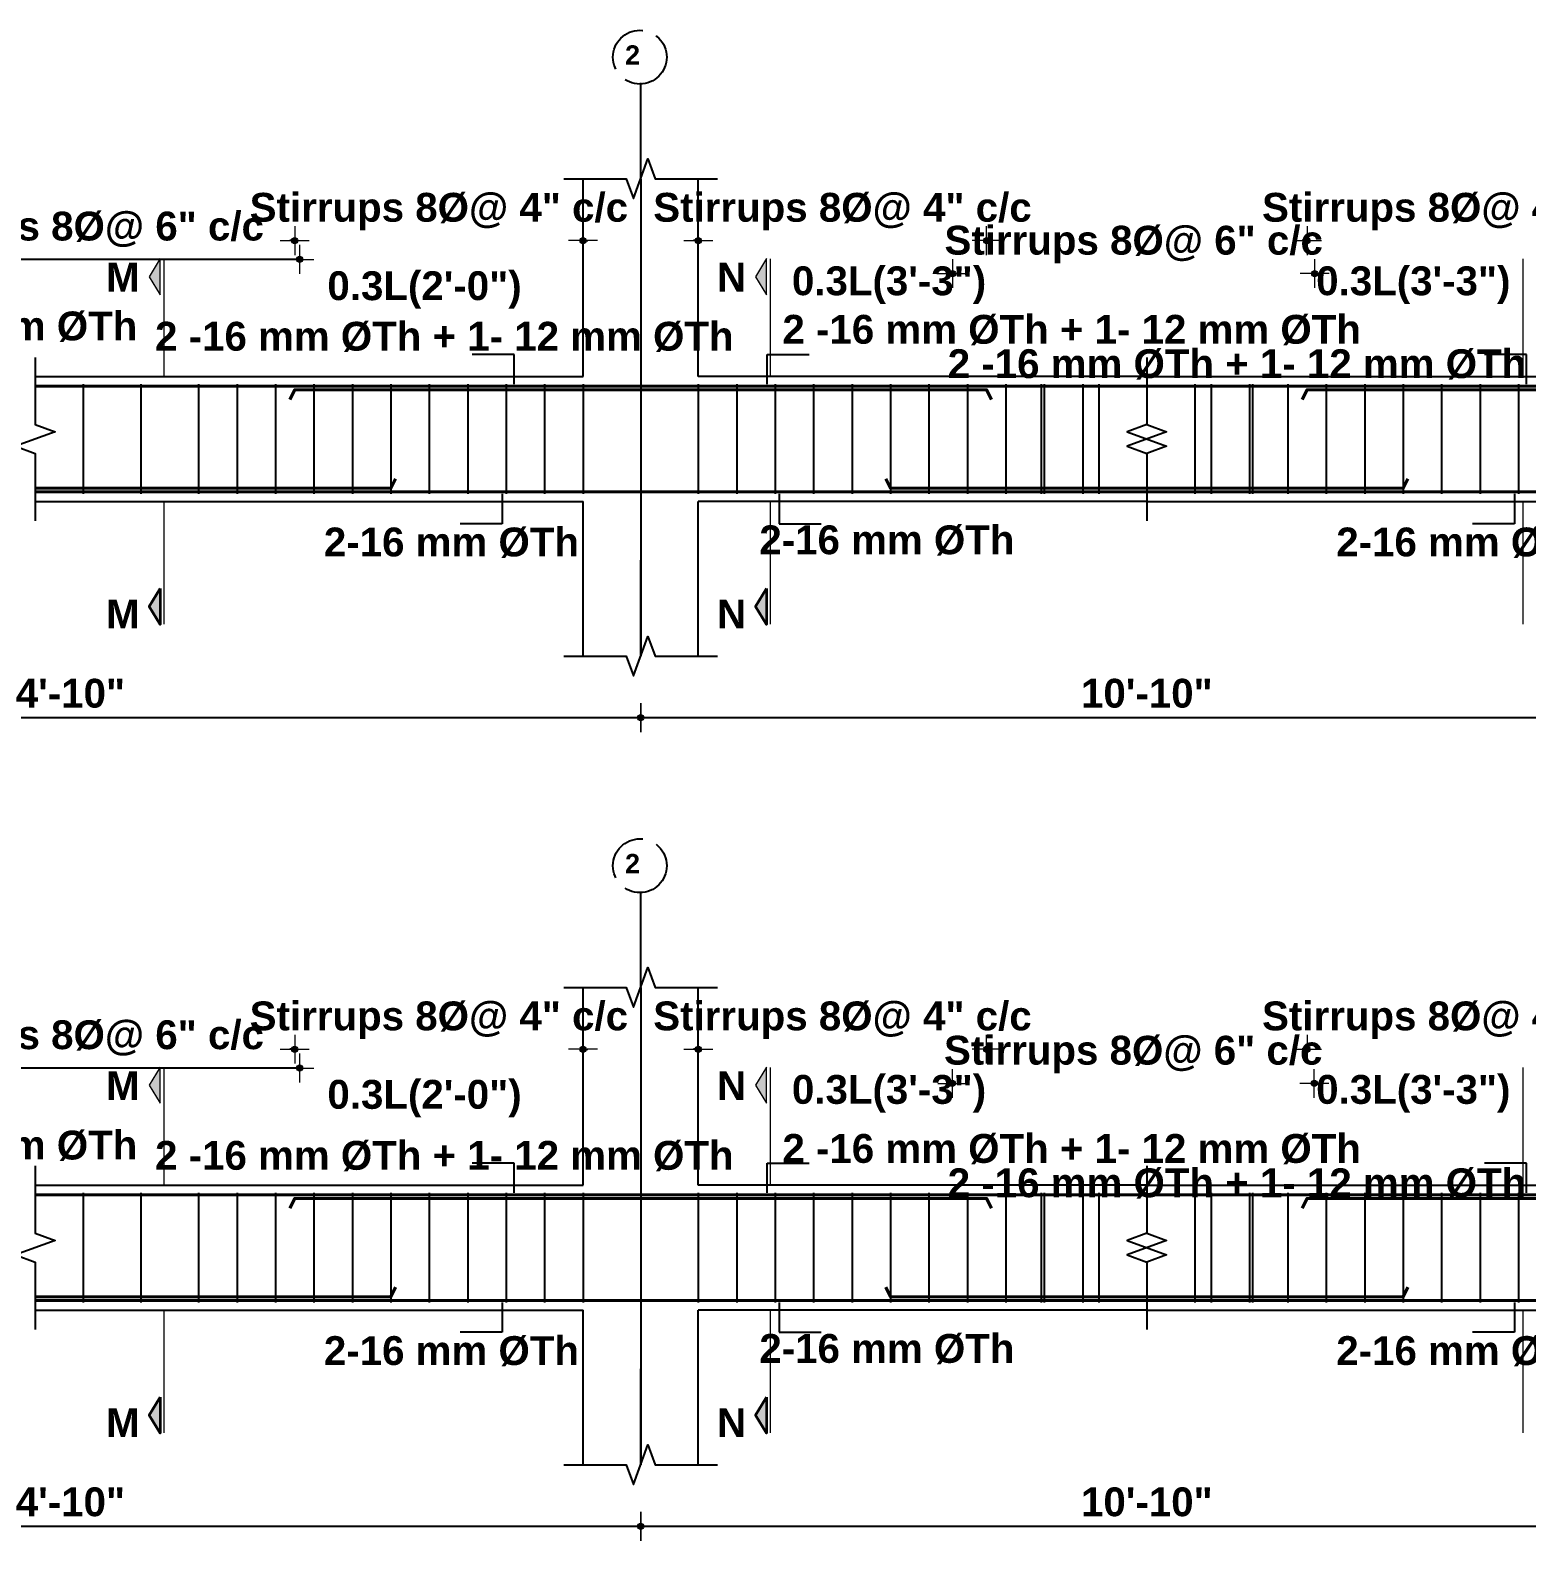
# Model space of a CAD drawing. Header units: inches. Extents: x -12073856 to 12321241, y -1226296 to 1319224.
# Drawn here: x 128740.2 to 129051.7, y 48728.9 to 49043.3 of the extents above; entities that cross this region are included whole.
import ezdxf

# ---------------------------------------------------------------- set-up
doc = ezdxf.new("R2010")
doc.units = ezdxf.units.IN
doc.header["$MEASUREMENT"] = 0
doc.header["$PDMODE"] = 35
doc.linetypes.add('ACAD_ISO02W100', pattern=[15, 12, -3])
for name, color, linetype, lineweight in [('BAR', 5, 'Continuous', 40), ('Dimension', 130, 'Continuous', 9), ('Hatch', 9, 'Continuous', 9), ('HATCH1', 4, 'ACAD_ISO02W100', 13), ('TEXT', 255, 'Continuous', 35)]:
    doc.layers.add(name, color=color, linetype=linetype, lineweight=lineweight)
doc.layers.add('STIRRUP', color=10, linetype='Continuous')
doc.styles.add('1.8 str', font='times.ttf', dxfattribs={"width": 0.8, "height": 6})
doc.styles.add('STYLE1', font='arialbd.ttf')
doc.dimstyles.new('1.4', dxfattribs={"dimscale": 0, "dimtxt": 6, "dimasz": 0.5, "dimexe": 2, "dimexo": 9, "dimgap": 2, "dimtad": 1, "dimdec": 0, "dimlfac": 0.5, "dimzin": 3, "dimdsep": 46, "dimlunit": 4, "dimtxsty": '1.8 str', "dimblk": 'DIM', "dimcen": 3, "dimdle": 3, "dimse1": 1, "dimse2": 1, "dimclrd": 256, "dimclre": 256, "dimclrt": 7, "dimadec": 1, "dimazin": 2, "dimtfac": 1, "dimtdec": 0, "dimtix": 1, "dimtofl": 0, "dimtmove": 2, "dimatfit": 3, "dimldrblk": 'ARROW', "dimfxl": 2, "dimfrac": 2, "dimtolj": 2, "dimtzin": 0, "dimarcsym": 0})

# ---------------------------------------------------------------- blocks, each defined once
blk = doc.blocks.new('DIM')
at = {"layer": 'Dimension'}
h = blk.add_hatch(color=256, dxfattribs=at)
h.paths.add_polyline_path([(0, 1.28), (0, 0), (1.28, 0, 0.414214)])
h.paths.add_polyline_path([(1.28, 0), (0, 0), (0, -1.28, 0.414214)])
h.paths.add_polyline_path([(0, 0), (-1.28, 0, 0.414214), (0, -1.28)])
h.paths.add_polyline_path([(0, 1.28, 0.414214), (-1.28, 0), (0, 0)])
for p, q in [((-6, 0), (6, 0)), ((0, 6), (0, -6))]:
    blk.add_line(p, q, dxfattribs=at)
blk.add_circle((0, 0), 1.28, dxfattribs=at)
blk = doc.blocks.new('*D2345')
at = {"layer": 'Defpoints', "color": 0, "ltscale": 10, "transparency": 16777216}
for p in [(128879.28, 48831.18), (128879.28, 48817.64), (128939.28, 48800.13)]:
    blk.add_point(p, dxfattribs=at)
at = {"layer": 'Dimension', "lineweight": -2, "ltscale": 10, "transparency": 16777216}
for p, q in [((128878.78, 48831.18), (128878.28, 48831.18)), ((128939.78, 48831.18), (128940.28, 48831.18))]:
    blk.add_line(p, q, dxfattribs=at)
at = {"layer": 'Dimension', "lineweight": -2, "ltscale": 10, "transparency": 16777216, "xscale": 0.5, "yscale": 0.5, "zscale": 0.5}
blk.add_blockref('DIM', (128879.28, 48831.18), dxfattribs=at)
at = {"layer": 'Dimension', "lineweight": -2, "ltscale": 10, "transparency": 16777216, "xscale": 0.5, "yscale": 0.5, "zscale": 0.5, "rotation": 180}
blk.add_blockref('DIM', (128939.28, 48831.18), dxfattribs=at)
at = {"layer": 'Dimension', "color": 7, "ltscale": 10, "transparency": 16777216, "insert": (128909.28, 48837.21), "char_height": 6, "attachment_point": 5, "style": 'STYLE1'}
blk.add_mtext('\\A2;Stirrups 8%%C@ 4" c/c', dxfattribs=at)
blk = doc.blocks.new('ARROW')
at = {"layer": 'Hatch'}
h = blk.add_hatch(color=256, dxfattribs=at)
h.dxf.hatch_style = 1
h.paths.add_polyline_path([(12191115.76, -1270860.08), (12191485.38, -1270660.08), (12191115.76, -1270660.08)])
for p, q in [((12191115.76, -1270860.08), (12191115.76, -1270060.08)), ((12191015.76, -1270160.08), (12196382.95, -1270160.08)), ((12191485.38, -1270660.08), (12190746.15, -1270660.08)), ((12190746.15, -1270660.08), (12191115.76, -1270860.08)), ((12191485.38, -1270660.08), (12191115.76, -1270860.08))]:
    blk.add_line(p, q, dxfattribs=at)
blk = doc.blocks.new('*D2346')
at = {"layer": 'Defpoints', "color": 0, "ltscale": 10, "transparency": 16777216}
for p in [(128855.28, 48831.18), (128855.28, 48817.64), (128795.28, 48800.13)]:
    blk.add_point(p, dxfattribs=at)
at = {"layer": 'Dimension', "lineweight": -2, "ltscale": 10, "transparency": 16777216}
for p, q in [((128794.78, 48831.18), (128794.28, 48831.18)), ((128855.78, 48831.18), (128856.28, 48831.18))]:
    blk.add_line(p, q, dxfattribs=at)
at = {"layer": 'Dimension', "lineweight": -2, "ltscale": 10, "transparency": 16777216, "xscale": 0.5, "yscale": 0.5, "zscale": 0.5}
blk.add_blockref('DIM', (128795.28, 48831.18), dxfattribs=at)
at = {"layer": 'Dimension', "lineweight": -2, "ltscale": 10, "transparency": 16777216, "xscale": 0.5, "yscale": 0.5, "zscale": 0.5, "rotation": 180}
blk.add_blockref('DIM', (128855.28, 48831.18), dxfattribs=at)
at = {"layer": 'Dimension', "color": 7, "ltscale": 10, "transparency": 16777216, "insert": (128825.28, 48837.21), "char_height": 6, "attachment_point": 5, "style": 'STYLE1'}
blk.add_mtext('\\A2;Stirrups 8%%C@ 4" c/c', dxfattribs=at)
blk = doc.blocks.new('*D2348')
at = {"layer": 'Defpoints', "color": 0, "ltscale": 10, "transparency": 16777216}
for p in [(128702.72, 48827.27), (128702.72, 48795.84), (128796.29, 48795.84)]:
    blk.add_point(p, dxfattribs=at)
at = {"layer": 'Dimension', "lineweight": -2, "ltscale": 10, "transparency": 16777216}
blk.add_line((128795.79, 48827.27), (128703.22, 48827.27), dxfattribs=at)
at = {"layer": 'Dimension', "lineweight": -2, "ltscale": 10, "transparency": 16777216, "xscale": 0.5, "yscale": 0.5, "zscale": 0.5, "rotation": 180}
blk.add_blockref('DIM', (128702.72, 48827.27), dxfattribs=at)
at = {"layer": 'Dimension', "lineweight": -2, "ltscale": 10, "transparency": 16777216, "xscale": 0.5, "yscale": 0.5, "zscale": 0.5}
blk.add_blockref('DIM', (128796.29, 48827.27), dxfattribs=at)
at = {"layer": 'Dimension', "color": 7, "ltscale": 10, "transparency": 16777216, "insert": (128749.5, 48833.29), "char_height": 6, "attachment_point": 5, "style": 'STYLE1'}
blk.add_mtext('\\A2;Stirrups 8%%C@ 6" c/c', dxfattribs=at)
blk = doc.blocks.new('*D2349')
at = {"layer": 'Defpoints', "color": 0, "ltscale": 10, "transparency": 16777216}
for p in [(128867.28, 48744.68), (129077.98, 48744.68), (128867.28, 48731.87)]:
    blk.add_point(p, dxfattribs=at)
at = {"layer": 'Dimension', "lineweight": -2, "ltscale": 10, "transparency": 16777216}
blk.add_line((129077.48, 48731.87), (128867.78, 48731.87), dxfattribs=at)
at = {"layer": 'Dimension', "lineweight": -2, "ltscale": 10, "transparency": 16777216, "xscale": 0.5, "yscale": 0.5, "zscale": 0.5, "rotation": 180}
blk.add_blockref('DIM', (128867.28, 48731.87), dxfattribs=at)
at = {"layer": 'Dimension', "lineweight": -2, "ltscale": 10, "transparency": 16777216, "xscale": 0.5, "yscale": 0.5, "zscale": 0.5}
blk.add_blockref('DIM', (129077.98, 48731.87), dxfattribs=at)
at = {"layer": 'Dimension', "color": 7, "ltscale": 10, "transparency": 16777216, "insert": (128972.63, 48736.94), "char_height": 6, "attachment_point": 5, "style": 'STYLE1'}
blk.add_mtext('\\A2;10\'-10"', dxfattribs=at)
blk = doc.blocks.new('*D2350')
at = {"layer": 'Defpoints', "color": 0, "ltscale": 10, "transparency": 16777216}
for p in [(128629.93, 48744.68), (128867.28, 48744.68), (128629.93, 48731.87)]:
    blk.add_point(p, dxfattribs=at)
at = {"layer": 'Dimension', "lineweight": -2, "ltscale": 10, "transparency": 16777216}
blk.add_line((128866.78, 48731.87), (128630.43, 48731.87), dxfattribs=at)
at = {"layer": 'Dimension', "lineweight": -2, "ltscale": 10, "transparency": 16777216, "xscale": 0.5, "yscale": 0.5, "zscale": 0.5, "rotation": 180}
blk.add_blockref('DIM', (128629.93, 48731.87), dxfattribs=at)
at = {"layer": 'Dimension', "lineweight": -2, "ltscale": 10, "transparency": 16777216, "xscale": 0.5, "yscale": 0.5, "zscale": 0.5}
blk.add_blockref('DIM', (128867.28, 48731.87), dxfattribs=at)
at = {"layer": 'Dimension', "color": 7, "ltscale": 10, "transparency": 16777216, "insert": (128748.6, 48736.94), "char_height": 6, "attachment_point": 5, "style": 'STYLE1'}
blk.add_mtext('\\A2;4\'-10"', dxfattribs=at)
blk = doc.blocks.new('*D2353')
at = {"layer": 'Defpoints', "color": 0, "ltscale": 10, "transparency": 16777216}
for p in [(129007.47, 48824.05), (128932.11, 48807.51), (129007.47, 48792.99)]:
    blk.add_point(p, dxfattribs=at)
at = {"layer": 'Dimension', "lineweight": -2, "ltscale": 10, "transparency": 16777216}
for p, q in [((128931.61, 48824.05), (128931.11, 48824.05)), ((129007.97, 48824.05), (129008.47, 48824.05))]:
    blk.add_line(p, q, dxfattribs=at)
at = {"layer": 'Dimension', "lineweight": -2, "ltscale": 10, "transparency": 16777216, "xscale": 0.5, "yscale": 0.5, "zscale": 0.5}
blk.add_blockref('DIM', (128932.11, 48824.05), dxfattribs=at)
at = {"layer": 'Dimension', "lineweight": -2, "ltscale": 10, "transparency": 16777216, "xscale": 0.5, "yscale": 0.5, "zscale": 0.5, "rotation": 180}
blk.add_blockref('DIM', (129007.47, 48824.05), dxfattribs=at)
at = {"layer": 'Dimension', "color": 7, "ltscale": 10, "transparency": 16777216, "insert": (128969.79, 48830.07), "char_height": 6, "attachment_point": 5, "style": 'STYLE1'}
blk.add_mtext('\\A2;Stirrups 8%%C@ 6" c/c', dxfattribs=at)
blk = doc.blocks.new('*D2354')
at = {"layer": 'Defpoints', "color": 0, "ltscale": 10, "transparency": 16777216}
for p in [(129065.98, 48831.18), (129065.98, 48817.64), (129005.98, 48800.13)]:
    blk.add_point(p, dxfattribs=at)
at = {"layer": 'Dimension', "lineweight": -2, "ltscale": 10, "transparency": 16777216}
for p, q in [((129005.48, 48831.18), (129004.98, 48831.18)), ((129066.48, 48831.18), (129066.98, 48831.18))]:
    blk.add_line(p, q, dxfattribs=at)
at = {"layer": 'Dimension', "lineweight": -2, "ltscale": 10, "transparency": 16777216, "xscale": 0.5, "yscale": 0.5, "zscale": 0.5}
blk.add_blockref('DIM', (129005.98, 48831.18), dxfattribs=at)
at = {"layer": 'Dimension', "lineweight": -2, "ltscale": 10, "transparency": 16777216, "xscale": 0.5, "yscale": 0.5, "zscale": 0.5, "rotation": 180}
blk.add_blockref('DIM', (129065.98, 48831.18), dxfattribs=at)
at = {"layer": 'Dimension', "color": 7, "ltscale": 10, "transparency": 16777216, "insert": (129035.98, 48837.21), "char_height": 6, "attachment_point": 5, "style": 'STYLE1'}
blk.add_mtext('\\A2;Stirrups 8%%C@ 4" c/c', dxfattribs=at)
blk = doc.blocks.new('*D2356')
at = {"layer": 'Defpoints', "color": 0, "ltscale": 10, "transparency": 16777216}
for p in [(128879.28, 48999.47), (128879.28, 48985.93), (128939.28, 48968.42)]:
    blk.add_point(p, dxfattribs=at)
at = {"layer": 'Dimension', "lineweight": -2, "ltscale": 10, "transparency": 16777216}
for p, q in [((128878.78, 48999.47), (128878.28, 48999.47)), ((128939.78, 48999.47), (128940.28, 48999.47))]:
    blk.add_line(p, q, dxfattribs=at)
at = {"layer": 'Dimension', "lineweight": -2, "ltscale": 10, "transparency": 16777216, "xscale": 0.5, "yscale": 0.5, "zscale": 0.5}
blk.add_blockref('DIM', (128879.28, 48999.47), dxfattribs=at)
at = {"layer": 'Dimension', "lineweight": -2, "ltscale": 10, "transparency": 16777216, "xscale": 0.5, "yscale": 0.5, "zscale": 0.5, "rotation": 180}
blk.add_blockref('DIM', (128939.28, 48999.47), dxfattribs=at)
at = {"layer": 'Dimension', "color": 7, "ltscale": 10, "transparency": 16777216, "insert": (128909.28, 49005.5), "char_height": 6, "attachment_point": 5, "style": 'STYLE1'}
blk.add_mtext('\\A2;Stirrups 8%%C@ 4" c/c', dxfattribs=at)
blk = doc.blocks.new('*D2338')
at = {"layer": 'Defpoints', "color": 0, "ltscale": 10, "transparency": 16777216}
for p in [(128855.28, 48999.47), (128855.28, 48985.93), (128795.28, 48968.42)]:
    blk.add_point(p, dxfattribs=at)
at = {"layer": 'Dimension', "lineweight": -2, "ltscale": 10, "transparency": 16777216}
for p, q in [((128794.78, 48999.47), (128794.28, 48999.47)), ((128855.78, 48999.47), (128856.28, 48999.47))]:
    blk.add_line(p, q, dxfattribs=at)
at = {"layer": 'Dimension', "lineweight": -2, "ltscale": 10, "transparency": 16777216, "xscale": 0.5, "yscale": 0.5, "zscale": 0.5}
blk.add_blockref('DIM', (128795.28, 48999.47), dxfattribs=at)
at = {"layer": 'Dimension', "lineweight": -2, "ltscale": 10, "transparency": 16777216, "xscale": 0.5, "yscale": 0.5, "zscale": 0.5, "rotation": 180}
blk.add_blockref('DIM', (128855.28, 48999.47), dxfattribs=at)
at = {"layer": 'Dimension', "color": 7, "ltscale": 10, "transparency": 16777216, "insert": (128825.28, 49005.5), "char_height": 6, "attachment_point": 5, "style": 'STYLE1'}
blk.add_mtext('\\A2;Stirrups 8%%C@ 4" c/c', dxfattribs=at)
blk = doc.blocks.new('*D2340')
at = {"layer": 'Defpoints', "color": 0, "ltscale": 10, "transparency": 16777216}
for p in [(128702.72, 48995.56), (128702.72, 48964.13), (128796.29, 48964.13)]:
    blk.add_point(p, dxfattribs=at)
at = {"layer": 'Dimension', "lineweight": -2, "ltscale": 10, "transparency": 16777216}
blk.add_line((128795.79, 48995.56), (128703.22, 48995.56), dxfattribs=at)
at = {"layer": 'Dimension', "lineweight": -2, "ltscale": 10, "transparency": 16777216, "xscale": 0.5, "yscale": 0.5, "zscale": 0.5, "rotation": 180}
blk.add_blockref('DIM', (128702.72, 48995.56), dxfattribs=at)
at = {"layer": 'Dimension', "lineweight": -2, "ltscale": 10, "transparency": 16777216, "xscale": 0.5, "yscale": 0.5, "zscale": 0.5}
blk.add_blockref('DIM', (128796.29, 48995.56), dxfattribs=at)
at = {"layer": 'Dimension', "color": 7, "ltscale": 10, "transparency": 16777216, "insert": (128749.5, 49001.59), "char_height": 6, "attachment_point": 5, "style": 'STYLE1'}
blk.add_mtext('\\A2;Stirrups 8%%C@ 6" c/c', dxfattribs=at)
blk = doc.blocks.new('*D2342')
at = {"layer": 'Defpoints', "color": 0, "ltscale": 10, "transparency": 16777216}
for p in [(129007.56, 48992.62), (128932.21, 48976.08), (129007.56, 48961.56)]:
    blk.add_point(p, dxfattribs=at)
at = {"layer": 'Dimension', "lineweight": -2, "ltscale": 10, "transparency": 16777216}
for p, q in [((128931.71, 48992.62), (128931.21, 48992.62)), ((129008.06, 48992.62), (129008.56, 48992.62))]:
    blk.add_line(p, q, dxfattribs=at)
at = {"layer": 'Dimension', "lineweight": -2, "ltscale": 10, "transparency": 16777216, "xscale": 0.5, "yscale": 0.5, "zscale": 0.5}
blk.add_blockref('DIM', (128932.21, 48992.62), dxfattribs=at)
at = {"layer": 'Dimension', "lineweight": -2, "ltscale": 10, "transparency": 16777216, "xscale": 0.5, "yscale": 0.5, "zscale": 0.5, "rotation": 180}
blk.add_blockref('DIM', (129007.56, 48992.62), dxfattribs=at)
at = {"layer": 'Dimension', "color": 7, "ltscale": 10, "transparency": 16777216, "insert": (128969.89, 48998.65), "char_height": 6, "attachment_point": 5, "style": 'STYLE1'}
blk.add_mtext('\\A2;Stirrups 8%%C@ 6" c/c', dxfattribs=at)
blk = doc.blocks.new('*D2343')
at = {"layer": 'Defpoints', "color": 0, "ltscale": 10, "transparency": 16777216}
for p in [(129065.98, 48999.47), (129065.98, 48985.93), (129005.98, 48968.42)]:
    blk.add_point(p, dxfattribs=at)
at = {"layer": 'Dimension', "lineweight": -2, "ltscale": 10, "transparency": 16777216}
for p, q in [((129005.48, 48999.47), (129004.98, 48999.47)), ((129066.48, 48999.47), (129066.98, 48999.47))]:
    blk.add_line(p, q, dxfattribs=at)
at = {"layer": 'Dimension', "lineweight": -2, "ltscale": 10, "transparency": 16777216, "xscale": 0.5, "yscale": 0.5, "zscale": 0.5}
blk.add_blockref('DIM', (129005.98, 48999.47), dxfattribs=at)
at = {"layer": 'Dimension', "lineweight": -2, "ltscale": 10, "transparency": 16777216, "xscale": 0.5, "yscale": 0.5, "zscale": 0.5, "rotation": 180}
blk.add_blockref('DIM', (129065.98, 48999.47), dxfattribs=at)
at = {"layer": 'Dimension', "color": 7, "ltscale": 10, "transparency": 16777216, "insert": (129035.98, 49005.5), "char_height": 6, "attachment_point": 5, "style": 'STYLE1'}
blk.add_mtext('\\A2;Stirrups 8%%C@ 4" c/c', dxfattribs=at)
blk = doc.blocks.new('*D2359')
at = {"layer": 'Defpoints', "color": 0, "ltscale": 10, "transparency": 16777216}
for p in [(128867.28, 48912.98), (129077.98, 48912.98), (128867.28, 48900.17)]:
    blk.add_point(p, dxfattribs=at)
at = {"layer": 'Dimension', "lineweight": -2, "ltscale": 10, "transparency": 16777216}
blk.add_line((129077.48, 48900.17), (128867.78, 48900.17), dxfattribs=at)
at = {"layer": 'Dimension', "lineweight": -2, "ltscale": 10, "transparency": 16777216, "xscale": 0.5, "yscale": 0.5, "zscale": 0.5, "rotation": 180}
blk.add_blockref('DIM', (128867.28, 48900.17), dxfattribs=at)
at = {"layer": 'Dimension', "lineweight": -2, "ltscale": 10, "transparency": 16777216, "xscale": 0.5, "yscale": 0.5, "zscale": 0.5}
blk.add_blockref('DIM', (129077.98, 48900.17), dxfattribs=at)
at = {"layer": 'Dimension', "color": 7, "ltscale": 10, "transparency": 16777216, "insert": (128972.63, 48905.23), "char_height": 6, "attachment_point": 5, "style": 'STYLE1'}
blk.add_mtext('\\A2;10\'-10"', dxfattribs=at)
blk = doc.blocks.new('*D2360')
at = {"layer": 'Defpoints', "color": 0, "ltscale": 10, "transparency": 16777216}
for p in [(128629.93, 48912.98), (128867.28, 48912.98), (128629.93, 48900.17)]:
    blk.add_point(p, dxfattribs=at)
at = {"layer": 'Dimension', "lineweight": -2, "ltscale": 10, "transparency": 16777216}
blk.add_line((128866.78, 48900.17), (128630.43, 48900.17), dxfattribs=at)
at = {"layer": 'Dimension', "lineweight": -2, "ltscale": 10, "transparency": 16777216, "xscale": 0.5, "yscale": 0.5, "zscale": 0.5, "rotation": 180}
blk.add_blockref('DIM', (128629.93, 48900.17), dxfattribs=at)
at = {"layer": 'Dimension', "lineweight": -2, "ltscale": 10, "transparency": 16777216, "xscale": 0.5, "yscale": 0.5, "zscale": 0.5}
blk.add_blockref('DIM', (128867.28, 48900.17), dxfattribs=at)
at = {"layer": 'Dimension', "color": 7, "ltscale": 10, "transparency": 16777216, "insert": (128748.6, 48905.23), "char_height": 6, "attachment_point": 5, "style": 'STYLE1'}
blk.add_mtext('\\A2;4\'-10"', dxfattribs=at)

msp = doc.modelspace()

# ---------------------------------------------------------------- hatches: boundary and pattern name
at = {"layer": 'TEXT', "ltscale": 10}
for points in [[(128767.29, 48995.72), (128767.29, 48988.21), (128764.98, 48991.96)], [(128893.48, 48995.72), (128893.48, 48988.21), (128891.17, 48991.96)], [(128767.29, 48919.58), (128767.29, 48927.08), (128764.98, 48923.33)], [(128893.48, 48919.58), (128893.48, 48927.08), (128891.17, 48923.33)], [(128767.29, 48827.42), (128767.29, 48819.92), (128764.98, 48823.67)], [(128893.48, 48827.42), (128893.48, 48819.92), (128891.17, 48823.67)], [(128767.29, 48751.28), (128767.29, 48758.79), (128764.98, 48755.03)], [(128893.48, 48751.28), (128893.48, 48758.79), (128891.17, 48755.03)]]:
    msp.add_hatch(color=256, dxfattribs=at).paths.add_polyline_path(points)

# ---------------------------------------------------------------- linework, layer by layer
for p, q in [((128867.28, 49012.33), (128867.28, 49032.29)), ((128867.28, 49012.33), (128867.28, 48912.98)), ((128867.28, 48912.98), (128867.28, 48932.93)), ((128867.28, 48844.04), (128867.28, 48863.99)), ((128867.28, 48844.04), (128867.28, 48744.68)), ((128867.28, 48744.68), (128867.28, 48764.64))]:
    msp.add_line(p, q)
at = {"ltscale": 10}
for p, q in [((128855.28, 48971.17), (128855.28, 49012.33)), ((128879.28, 48971.17), (128879.28, 49012.33)), ((128741.28, 48971.17), (128855.28, 48971.17)), ((128972.63, 48971.17), (128879.28, 48971.17)), ((128972.63, 48971.17), (129065.98, 48971.17)), ((128741.28, 48945.17), (128855.28, 48945.17)), ((128855.28, 48912.98), (128855.28, 48945.17)), ((128972.63, 48945.17), (128879.28, 48945.17)), ((128879.28, 48912.98), (128879.28, 48945.17)), ((128972.63, 48945.17), (129065.98, 48945.17)), ((128855.28, 48802.88), (128855.28, 48844.04)), ((128879.28, 48802.88), (128879.28, 48844.04)), ((128741.28, 48802.88), (128855.28, 48802.88)), ((128972.63, 48802.88), (128879.28, 48802.88)), ((128972.63, 48802.88), (129065.98, 48802.88)), ((128741.28, 48776.88), (128855.28, 48776.88)), ((128855.28, 48744.68), (128855.28, 48776.88)), ((128972.63, 48776.88), (128879.28, 48776.88)), ((128879.28, 48744.68), (128879.28, 48776.88)), ((128972.63, 48776.88), (129065.98, 48776.88))]:
    msp.add_line(p, q, dxfattribs=at)
at = {"linetype": 'Continuous', "ltscale": 10}
for points in [[(128851.28, 49012.33), (128864.28, 49012.33), (128865.78, 49008.21), (128868.78, 49016.46), (128870.28, 49012.33), (128883.28, 49012.33)], [(128741.28, 48975.17), (128741.28, 48961.17), (128745.4, 48959.67), (128737.16, 48956.67), (128741.28, 48955.17), (128741.28, 48941.17)], [(128741.28, 48975.17), (128741.28, 48961.17), (128745.4, 48959.67), (128737.16, 48956.67), (128741.28, 48955.17), (128741.28, 48941.17)], [(128972.63, 48975.17), (128972.63, 48961.17), (128968.51, 48959.67), (128976.75, 48956.67), (128972.63, 48955.17), (128972.63, 48941.17)], [(128972.63, 48975.17), (128972.63, 48961.17), (128968.51, 48959.67), (128976.75, 48956.67), (128972.63, 48955.17), (128972.63, 48941.17)], [(128972.63, 48975.17), (128972.63, 48961.17), (128976.75, 48959.67), (128968.51, 48956.67), (128972.63, 48955.17), (128972.63, 48941.17)], [(128972.63, 48975.17), (128972.63, 48961.17), (128976.75, 48959.67), (128968.51, 48956.67), (128972.63, 48955.17), (128972.63, 48941.17)], [(128851.28, 48912.98), (128864.28, 48912.98), (128865.78, 48908.86), (128868.78, 48917.1), (128870.28, 48912.98), (128883.28, 48912.98)], [(128851.28, 48844.04), (128864.28, 48844.04), (128865.78, 48839.92), (128868.78, 48848.16), (128870.28, 48844.04), (128883.28, 48844.04)], [(128741.28, 48806.88), (128741.28, 48792.88), (128745.4, 48791.38), (128737.16, 48788.38), (128741.28, 48786.88), (128741.28, 48772.88)], [(128741.28, 48806.88), (128741.28, 48792.88), (128745.4, 48791.38), (128737.16, 48788.38), (128741.28, 48786.88), (128741.28, 48772.88)], [(128972.63, 48806.88), (128972.63, 48792.88), (128968.51, 48791.38), (128976.75, 48788.38), (128972.63, 48786.88), (128972.63, 48772.88)], [(128972.63, 48806.88), (128972.63, 48792.88), (128968.51, 48791.38), (128976.75, 48788.38), (128972.63, 48786.88), (128972.63, 48772.88)], [(128972.63, 48806.88), (128972.63, 48792.88), (128976.75, 48791.38), (128968.51, 48788.38), (128972.63, 48786.88), (128972.63, 48772.88)], [(128972.63, 48806.88), (128972.63, 48792.88), (128976.75, 48791.38), (128968.51, 48788.38), (128972.63, 48786.88), (128972.63, 48772.88)], [(128851.28, 48744.68), (128864.28, 48744.68), (128865.78, 48740.56), (128868.78, 48748.81), (128870.28, 48744.68), (128883.28, 48744.68)]]:
    msp.add_lwpolyline(points, dxfattribs=at)
at = {"layer": 'BAR', "ltscale": 10}
for p, q in [((128867.28, 48969.17), (128741.28, 48969.17)), ((128867.28, 48969.17), (128972.63, 48969.17)), ((129077.98, 48969.17), (128972.63, 48969.17)), ((128867.28, 48947.17), (128741.28, 48947.17)), ((128867.28, 48947.17), (128972.63, 48947.17)), ((129077.98, 48947.17), (128972.63, 48947.17)), ((128867.28, 48800.88), (128741.28, 48800.88)), ((128867.28, 48800.88), (128972.63, 48800.88)), ((129077.98, 48800.88), (128972.63, 48800.88)), ((128867.28, 48778.88), (128741.28, 48778.88)), ((128867.28, 48778.88), (128972.63, 48778.88)), ((129077.98, 48778.88), (128972.63, 48778.88))]:
    msp.add_line(p, q, dxfattribs=at)
for points in [[(128794.23, 48966.42), (128795.28, 48968.42), (128867.28, 48968.42)], [(128940.32, 48966.42), (128939.28, 48968.42), (128867.28, 48968.42)], [(129004.94, 48966.42), (129005.98, 48968.42), (129077.98, 48968.42)], [(128816.23, 48949.92), (128815.28, 48947.92), (128741.28, 48947.92)], [(128918.32, 48949.92), (128919.28, 48947.92), (128972.63, 48947.92)], [(129026.94, 48949.92), (129025.98, 48947.92), (128972.63, 48947.92)], [(128794.23, 48798.13), (128795.28, 48800.13), (128867.28, 48800.13)], [(128940.32, 48798.13), (128939.28, 48800.13), (128867.28, 48800.13)], [(129004.94, 48798.13), (129005.98, 48800.13), (129077.98, 48800.13)], [(128816.23, 48781.63), (128815.28, 48779.63), (128741.28, 48779.63)], [(128918.32, 48781.63), (128919.28, 48779.63), (128972.63, 48779.63)], [(129026.94, 48781.63), (129025.98, 48779.63), (128972.63, 48779.63)]]:
    msp.add_lwpolyline(points, dxfattribs=at)
at = {"layer": 'Dimension', "ltscale": 10}
for p, q in [((128768.14, 48971.17), (128768.14, 48995.67)), ((128894.33, 48971.17), (128894.33, 48995.67)), ((129050.92, 48971.17), (129050.92, 48995.67)), ((128768.14, 48919.63), (128768.14, 48945.17)), ((128894.33, 48919.63), (128894.33, 48945.17)), ((129050.92, 48919.63), (129050.92, 48945.17)), ((128768.14, 48802.88), (128768.14, 48827.37)), ((128894.33, 48802.88), (128894.33, 48827.37)), ((129050.92, 48802.88), (129050.92, 48827.37)), ((128768.14, 48751.33), (128768.14, 48776.88)), ((128894.33, 48751.33), (128894.33, 48776.88)), ((129050.92, 48751.33), (129050.92, 48776.88))]:
    msp.add_line(p, q, dxfattribs=at)
for points in [[(128767.29, 48988.21), (128767.29, 48995.72), (128764.98, 48991.96), (128767.29, 48988.21)], [(128893.48, 48988.21), (128893.48, 48995.72), (128891.17, 48991.96), (128893.48, 48988.21)], [(128767.29, 48819.92), (128767.29, 48827.42), (128764.98, 48823.67), (128767.29, 48819.92)], [(128893.48, 48819.92), (128893.48, 48827.42), (128891.17, 48823.67), (128893.48, 48819.92)]]:
    msp.add_lwpolyline(points, dxfattribs=at)
at = {"layer": 'HATCH1', "lineweight": 25}
for centre in [(128867.11, 49037.66), (128867.11, 48869.37)]:
    msp.add_circle(centre, 5.6, dxfattribs=at)
at = {"layer": 'STIRRUP'}
for p, q in [((128751.28, 48969.57), (128751.28, 48946.77)), ((128763.28, 48969.57), (128763.28, 48946.77)), ((128775.28, 48969.57), (128775.28, 48946.77)), ((128783.28, 48969.57), (128783.28, 48946.77)), ((128791.28, 48969.57), (128791.28, 48946.77)), ((128799.28, 48969.57), (128799.28, 48946.77)), ((128807.28, 48969.57), (128807.28, 48946.77)), ((128815.28, 48969.57), (128815.28, 48946.77)), ((128823.28, 48969.57), (128823.28, 48946.77)), ((128831.28, 48969.57), (128831.28, 48946.77)), ((128839.28, 48969.57), (128839.28, 48946.77)), ((128847.28, 48969.57), (128847.28, 48946.77)), ((128855.28, 48969.57), (128855.28, 48946.77)), ((128879.28, 48969.57), (128879.28, 48946.77)), ((128887.28, 48969.57), (128887.28, 48946.77)), ((128895.28, 48969.57), (128895.28, 48946.77)), ((128903.28, 48969.57), (128903.28, 48946.77)), ((128911.28, 48969.57), (128911.28, 48946.77)), ((128919.28, 48969.57), (128919.28, 48946.77)), ((128927.28, 48969.57), (128927.28, 48946.77)), ((128935.28, 48969.57), (128935.28, 48946.77)), ((128943.28, 48969.57), (128943.28, 48946.77)), ((128950.63, 48969.57), (128950.63, 48946.77)), ((128951.28, 48969.57), (128951.28, 48946.77)), ((128959.28, 48969.57), (128959.28, 48946.77)), ((128962.63, 48969.57), (128962.63, 48946.77)), ((128982.63, 48969.57), (128982.63, 48946.77)), ((128985.98, 48969.57), (128985.98, 48946.77)), ((128993.98, 48969.57), (128993.98, 48946.77)), ((128994.63, 48969.57), (128994.63, 48946.77)), ((129001.98, 48969.57), (129001.98, 48946.77)), ((129009.98, 48969.57), (129009.98, 48946.77)), ((129017.98, 48969.57), (129017.98, 48946.77)), ((129025.98, 48969.57), (129025.98, 48946.77)), ((129033.98, 48969.57), (129033.98, 48946.77)), ((129041.98, 48969.57), (129041.98, 48946.77)), ((129049.98, 48969.57), (129049.98, 48946.77)), ((128751.28, 48801.28), (128751.28, 48778.48)), ((128763.28, 48801.28), (128763.28, 48778.48)), ((128775.28, 48801.28), (128775.28, 48778.48)), ((128783.28, 48801.28), (128783.28, 48778.48)), ((128791.28, 48801.28), (128791.28, 48778.48)), ((128799.28, 48801.28), (128799.28, 48778.48)), ((128807.28, 48801.28), (128807.28, 48778.48)), ((128815.28, 48801.28), (128815.28, 48778.48)), ((128823.28, 48801.28), (128823.28, 48778.48)), ((128831.28, 48801.28), (128831.28, 48778.48)), ((128839.28, 48801.28), (128839.28, 48778.48)), ((128847.28, 48801.28), (128847.28, 48778.48)), ((128855.28, 48801.28), (128855.28, 48778.48)), ((128879.28, 48801.28), (128879.28, 48778.48)), ((128887.28, 48801.28), (128887.28, 48778.48)), ((128895.28, 48801.28), (128895.28, 48778.48)), ((128903.28, 48801.28), (128903.28, 48778.48)), ((128911.28, 48801.28), (128911.28, 48778.48)), ((128919.28, 48801.28), (128919.28, 48778.48)), ((128927.28, 48801.28), (128927.28, 48778.48)), ((128935.28, 48801.28), (128935.28, 48778.48)), ((128943.28, 48801.28), (128943.28, 48778.48)), ((128950.63, 48801.28), (128950.63, 48778.48)), ((128951.28, 48801.28), (128951.28, 48778.48)), ((128959.28, 48801.28), (128959.28, 48778.48)), ((128962.63, 48801.28), (128962.63, 48778.48)), ((128982.63, 48801.28), (128982.63, 48778.48)), ((128985.98, 48801.28), (128985.98, 48778.48)), ((128993.98, 48801.28), (128993.98, 48778.48)), ((128994.63, 48801.28), (128994.63, 48778.48)), ((129001.98, 48801.28), (129001.98, 48778.48)), ((129009.98, 48801.28), (129009.98, 48778.48)), ((129017.98, 48801.28), (129017.98, 48778.48)), ((129025.98, 48801.28), (129025.98, 48778.48)), ((129033.98, 48801.28), (129033.98, 48778.48)), ((129041.98, 48801.28), (129041.98, 48778.48)), ((129049.98, 48801.28), (129049.98, 48778.48))]:
    msp.add_line(p, q, dxfattribs=at)
at = {"layer": 'TEXT', "ltscale": 10}
for points in [[(128767.29, 48927.08), (128767.29, 48919.58), (128764.98, 48923.33), (128767.29, 48927.08)], [(128893.48, 48927.08), (128893.48, 48919.58), (128891.17, 48923.33), (128893.48, 48927.08)], [(128767.29, 48758.79), (128767.29, 48751.28), (128764.98, 48755.03), (128767.29, 48758.79)], [(128893.48, 48758.79), (128893.48, 48751.28), (128891.17, 48755.03), (128893.48, 48758.79)]]:
    msp.add_lwpolyline(points, dxfattribs=at)

# ---------------------------------------------------------------- texts
at = {"layer": 'HATCH1', "lineweight": 25, "style": 'STYLE1'}
for p in [(128864.04, 49036.11), (128864.04, 48867.82)]:
    msp.add_text('2', height=4, dxfattribs=at).set_placement(p)
at = {"layer": 'TEXT', "ltscale": 10, "style": 'STYLE1'}
for s, p in [('M', (128756.02, 48988.88)), ('N', (128883.17, 48988.88)), ('2 -16 mm %%CTh + 1- 12 mm %%CTh', (128642.13, 48978.71)), ('2 -16 mm %%CTh + 1- 12 mm %%CTh', (128766.22, 48976.57)), ('2 -16 mm %%CTh + 1- 12 mm %%CTh', (128896.78, 48978.01)), ('2 -16 mm %%CTh + 1- 12 mm %%CTh', (128931.19, 48970.86)), ('2-16 mm %%CTh ', (128801.35, 48933.75)), ('2-16 mm %%CTh ', (128891.98, 48934.2)), ('2-16 mm %%CTh ', (129012.05, 48933.75)), ('M', (128756.02, 48918.75)), ('N', (128883.17, 48918.75)), ('M', (128756.02, 48820.58)), ('N', (128883.17, 48820.58)), ('2 -16 mm %%CTh + 1- 12 mm %%CTh', (128642.13, 48808.23)), ('2 -16 mm %%CTh + 1- 12 mm %%CTh', (128766.22, 48806.09)), ('2 -16 mm %%CTh + 1- 12 mm %%CTh', (128896.78, 48807.53)), ('2 -16 mm %%CTh + 1- 12 mm %%CTh', (128931.19, 48800.38)), ('2-16 mm %%CTh ', (128801.35, 48765.46)), ('2-16 mm %%CTh ', (128891.98, 48765.91)), ('2-16 mm %%CTh ', (129012.05, 48765.46)), ('M', (128756.02, 48750.46)), ('N', (128883.17, 48750.46))]:
    msp.add_text(s, height=6, dxfattribs=at).set_placement(p)
at = {"layer": 'TEXT', "style": 'STYLE1'}
for s, p in [('0.3L(3\'-3")', (128898.76, 48988.11)), ('0.3L(3\'-3")', (129007.87, 48988.11)), ('0.3L(2\'-0")', (128802.08, 48987.09)), ('0.3L(2\'-0")', (128802.08, 48818.79)), ('0.3L(3\'-3")', (128898.76, 48819.82)), ('0.3L(3\'-3")', (129007.87, 48819.82))]:
    msp.add_text(s, height=6, dxfattribs=at).set_placement(p)

# ---------------------------------------------------------------- dimensions: what is measured, and where the dimension line sits
at = {"layer": 'Dimension', "ltscale": 10}
for base, p1, p2, text, picture, middle in [((128855.28, 48999.47), (128795.28, 48968.42), (128855.28, 48985.93), 'Stirrups 8%%C@ 4" c/c', '*D2338', (128825.28, 49005.5)), ((129065.98, 48999.47), (129005.98, 48968.42), (129065.98, 48985.93), 'Stirrups 8%%C@ 4" c/c', '*D2343', (129035.98, 49005.5)), ((129007.56, 48992.62), (128932.21, 48976.08), (129007.56, 48961.56), 'Stirrups 8%%C@ 6" c/c', '*D2342', (128969.89, 48998.65)), ((128855.28, 48831.18), (128795.28, 48800.13), (128855.28, 48817.64), 'Stirrups 8%%C@ 4" c/c', '*D2346', (128825.28, 48837.21)), ((129065.98, 48831.18), (129005.98, 48800.13), (129065.98, 48817.64), 'Stirrups 8%%C@ 4" c/c', '*D2354', (129035.98, 48837.21)), ((129007.47, 48824.05), (128932.11, 48807.51), (129007.47, 48792.99), 'Stirrups 8%%C@ 6" c/c', '*D2353', (128969.79, 48830.07))]:
    dim = msp.add_linear_dim(base=base, p1=p1, p2=p2, text=text, dimstyle='1.4', override={"dimscale": 1, "dimtxsty": 'STYLE1'}, dxfattribs=at)
    dim.commit()
    dim.dimension.update_dxf_attribs({"geometry": picture, "text_midpoint": middle})
for base, p1, p2, text, picture, middle in [((128879.28, 48999.47), (128939.28, 48968.42), (128879.28, 48985.93), 'Stirrups 8%%C@ 4" c/c', '*D2356', (128909.28, 49005.5)), ((128702.72, 48995.56), (128796.29, 48964.13), (128702.72, 48964.13), 'Stirrups 8%%C@ 6" c/c', '*D2340', (128749.5, 49001.59)), ((128629.93, 48900.17), (128867.28, 48912.98), (128629.93, 48912.98), '4\'-10"', '*D2360', (128748.6, 48905.23)), ((128867.28, 48900.17), (129077.98, 48912.98), (128867.28, 48912.98), '10\'-10"', '*D2359', (128972.63, 48905.23)), ((128879.28, 48831.18), (128939.28, 48800.13), (128879.28, 48817.64), 'Stirrups 8%%C@ 4" c/c', '*D2345', (128909.28, 48837.21)), ((128702.72, 48827.27), (128796.29, 48795.84), (128702.72, 48795.84), 'Stirrups 8%%C@ 6" c/c', '*D2348', (128749.5, 48833.29)), ((128629.93, 48731.87), (128867.28, 48744.68), (128629.93, 48744.68), '4\'-10"', '*D2350', (128748.6, 48736.94)), ((128867.28, 48731.87), (129077.98, 48744.68), (128867.28, 48744.68), '10\'-10"', '*D2349', (128972.63, 48736.94))]:
    dim = msp.add_linear_dim(base=base, p1=p1, p2=p2, angle=180, text=text, dimstyle='1.4', override={"dimscale": 1, "dimtxsty": 'STYLE1'}, dxfattribs=at)
    dim.commit()
    dim.dimension.update_dxf_attribs({"geometry": picture, "text_midpoint": middle})

# ---------------------------------------------------------------- leaders
for points in [[(128840.92, 48969.57), (128840.92, 48975.78), (128832.2, 48975.78)], [(128893.63, 48969.57), (128893.63, 48975.78), (128902.35, 48975.78)], [(129051.62, 48969.57), (129051.62, 48975.78), (129042.9, 48975.78)], [(128838.44, 48946.77), (128838.44, 48940.56), (128829.72, 48940.56)], [(128896.12, 48946.77), (128896.12, 48940.56), (128904.84, 48940.56)], [(129049.14, 48946.77), (129049.14, 48940.56), (129040.42, 48940.56)], [(128840.92, 48801.28), (128840.92, 48807.48), (128832.2, 48807.48)], [(128893.63, 48801.28), (128893.63, 48807.48), (128902.35, 48807.48)], [(129051.62, 48801.28), (129051.62, 48807.48), (129042.9, 48807.48)], [(128838.44, 48778.48), (128838.44, 48772.27), (128829.72, 48772.27)], [(128896.12, 48778.48), (128896.12, 48772.27), (128904.84, 48772.27)], [(129049.14, 48778.48), (129049.14, 48772.27), (129040.42, 48772.27)]]:
    msp.add_leader(points, dimstyle='1.4', override={"dimscale": 1, "dimtxsty": 'STYLE1'}, dxfattribs=at)

doc.saveas('drawing.dxf')
